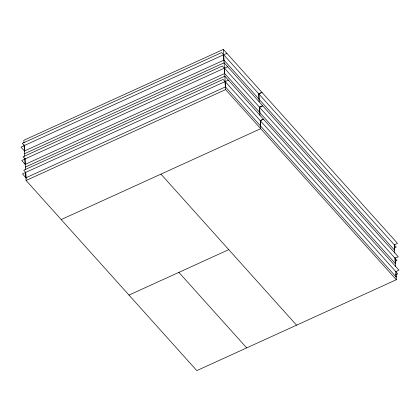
<?xml version="1.0" encoding="UTF-8"?>
<svg xmlns="http://www.w3.org/2000/svg" width="420" height="420" viewBox="0 0 420 420"><rect width="100%" height="100%" fill="white"/><g stroke="black" fill="none" stroke-linecap="round" stroke-linejoin="round"><path stroke-width="0.63" d="M262.017 92.458L258.82 93.912L394.306 244.823L397.504 243.369L223.356 49.392L23.846 140.264L23.987 142.816M24.245 145.572L223.555 54.794L221.603 52.616L22.292 143.393L24.245 145.572L24.502 151.053M24.203 145.672L21 147.131L24.496 151.027M226.921 53.34L223.718 54.8L258.694 93.76L261.901 92.3M24.544 150.938L223.855 60.16L223.555 54.794M24.591 153.662L224.107 62.79L398.249 256.767L395.057 258.221L259.571 107.315L262.762 105.856M24.995 158.97L224.306 68.192L222.353 66.019L23.042 156.797L24.995 158.97L25.253 164.451L21.751 160.529L24.953 159.075M227.672 66.743L224.469 68.203L259.445 107.163L262.647 105.704M25.294 164.335L224.606 73.558L224.306 68.192M25.342 167.06L224.858 76.193L399 270.17L395.803 271.625L260.316 120.713L263.513 119.259M25.741 172.373L225.052 81.59L223.099 79.417L23.788 170.195L25.741 172.373L26.003 177.854M25.704 172.473L22.496 173.933L26.434 178.316M228.417 80.141L225.215 81.601L260.195 120.561L263.398 119.102M26.04 177.739L225.351 86.956L225.052 81.59M395.855 271.441L396.317 279.736L196.802 370.608L26.093 180.464L225.603 89.591L223.356 49.392M61.194 219.56L260.704 128.688L260.243 120.393M128.998 295.087L228.753 249.648M394.433 247.926L396.223 247.112L394.264 244.934L394.501 249.107M395.183 261.324L396.974 260.51L395.015 258.332L395.315 263.702M395.934 274.727L397.719 273.908L395.766 271.735M224.018 60.181L258.998 99.141M394.606 250.189L259.119 99.278L258.82 93.912M224.768 73.579L259.744 112.539M395.356 263.587L259.87 112.681L259.571 107.315M225.519 86.982L260.495 125.942M396.107 276.99L260.62 126.079L260.316 120.713M225.603 89.591L396.317 279.736M160.949 174.127L296.562 325.175M178.878 272.365L246.682 347.891M394.354 244.64L394.816 252.94M395.068 257.402L395.567 266.338M395.866 273.525L396.065 277.106M258.746 93.592L259.208 101.887M259.492 106.995L259.959 115.29M24.092 144.727L24.733 156.214M24.843 158.13L25.483 169.617M25.625 172.168L26.093 180.464"/></g></svg>
